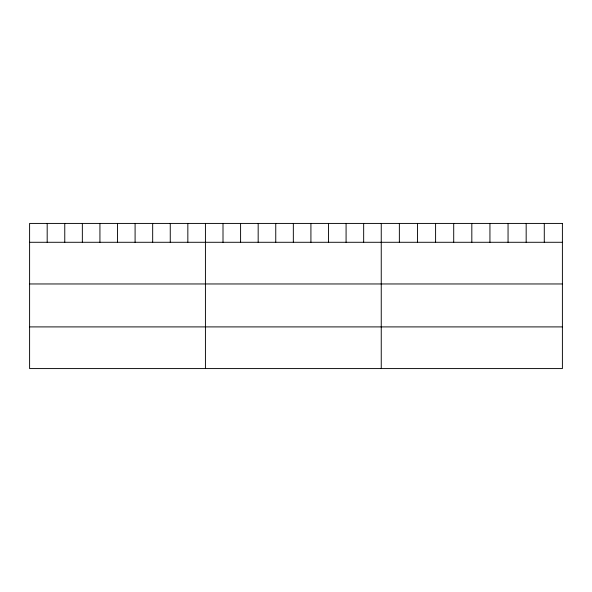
<?xml version="1.0" encoding="UTF-8"?>
<svg xmlns="http://www.w3.org/2000/svg" width="592" height="592" viewBox="0 0 592 592"><rect width="100%" height="100%" fill="white"/><g stroke="black" fill="none" stroke-linecap="round" stroke-linejoin="round"><path stroke-width="0.89" d="M29.6 242.283L562.4 242.283M29.6 283.96L562.4 283.96M29.6 326.902L562.4 326.902M544.285 223.421L544.285 242.283M526.17 223.421L526.17 242.283M508.054 223.421L508.054 242.283M489.939 223.421L489.939 242.283M471.824 223.421L471.824 242.283M453.709 223.421L453.709 242.283M435.594 223.421L435.594 242.283M417.478 223.421L417.478 242.283M399.363 223.421L399.363 242.283M381.248 223.421L381.248 368.579M363.666 223.421L363.666 242.283M346.083 223.421L346.083 242.283M328.501 223.421L328.501 242.283M310.918 223.421L310.918 242.283M293.336 223.421L293.336 242.283M275.754 223.421L275.754 242.283M258.171 223.421L258.171 242.283M240.589 223.421L240.589 242.283M223.006 223.421L223.006 242.283M205.424 223.421L205.424 368.579M187.842 223.421L187.842 242.283M170.259 223.421L170.259 242.283M152.677 223.421L152.677 242.283M135.094 223.421L135.094 242.283M117.512 223.421L117.512 242.283M99.93 223.421L99.93 242.283M82.347 223.421L82.347 242.283M64.765 223.421L64.765 242.283M47.182 223.421L47.182 242.283M562.4 223.421L29.6 223.421L29.6 368.579L562.4 368.579L562.4 223.421"/></g></svg>
